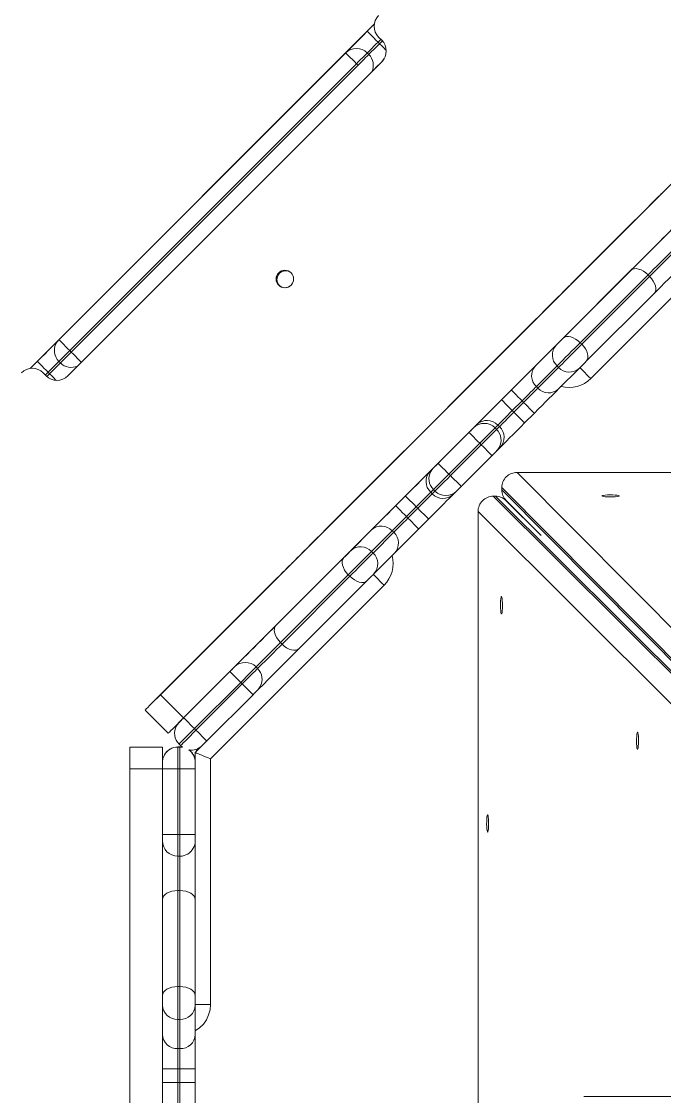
# Model space of a CAD drawing. Header units: millimetres. Extents: x -12977 to 11786, y -11805 to 10558.
# Drawn here: x -1226.6 to -931.7, y 1389.2 to 1882 of the extents above; entities that cross this region are included whole.
import ezdxf

# ---------------------------------------------------------------- set-up
doc = ezdxf.new("R2010")
doc.units = ezdxf.units.MM
doc.layers.add('DIKOM_ОБЪЕКТ', color=7, linetype='Continuous')

msp = doc.modelspace()

# ---------------------------------------------------------------- linework, layer by layer
at = {"layer": 'DIKOM_ОБЪЕКТ', "color": 7, "linetype": 'Continuous', "lineweight": 15}
for p, q in [((-1064.792, 1880.728), (-1222.587, 1722.932)), ((-1068.013, 1877.477), (-1064.796, 1880.693)), ((-1061.783, 1873.806), (-1063.064, 1872.526)), ((-1061.392, 1873.415), (-1062.806, 1874.829)), ((-1062.357, 1871.819), (-1061.086, 1873.089)), ((-1063.064, 1872.526), (-1062.357, 1871.819)), ((-1209.435, 1736.053), (-1077.914, 1867.575)), ((-1205.376, 1719.531), (-1061.392, 1863.515)), ((-1077.914, 1867.575), (-1077.914, 1867.576)), ((-1068.014, 1867.575), (-1067.307, 1866.868)), ((-1068.014, 1867.575), (-1068.014, 1867.575)), ((-1067.307, 1866.868), (-1068.014, 1867.575)), ((-1067.307, 1866.868), (-1067.307, 1866.868)), ((-1064.21, 1860.698), (-1061.391, 1863.517)), ((-1061.392, 1863.515), (-1061.391, 1863.517)), ((-1072.964, 1862.625), (-1204.486, 1731.103)), ((-1203.779, 1730.396), (-1072.257, 1861.918)), ((-1072.257, 1861.918), (-1072.964, 1862.625)), ((-915.346, 1820.866), (-1162.833, 1573.379)), ((-968.724, 1767.495), (-915.336, 1820.882)), ((-1152.226, 1562.772), (-904.739, 1810.259)), ((-885.928, 1797.959), (-965.549, 1718.339)), ((-1108.565, 1766.81), (-1108.263, 1767.084)), ((-978.177, 1736.818), (-947.083, 1767.913)), ((-939.257, 1765.84), (-970.351, 1734.745)), ((-969.644, 1734.037), (-938.55, 1765.133)), ((-938.55, 1765.133), (-939.257, 1765.84)), ((-936.477, 1757.307), (-967.571, 1726.211)), ((-1209.435, 1736.054), (-1209.435, 1736.053)), ((-970.351, 1734.745), (-969.644, 1734.037)), ((-1210.618, 1734.478), (-1210.619, 1734.478)), ((-1204.486, 1731.103), (-1203.779, 1730.396)), ((-990.866, 1724.131), (-981.369, 1733.627)), ((-1222.553, 1722.937), (-1219.334, 1726.155)), ((-1208.728, 1725.447), (-1209.435, 1726.154)), ((-1216.689, 1720.947), (-1216.69, 1720.945)), ((-1216.69, 1720.945), (-1215.276, 1719.531)), ((-1216.689, 1720.947), (-1215.275, 1719.532)), ((-1214.385, 1721.205), (-1215.666, 1719.924)), ((-1214.949, 1719.227), (-1213.678, 1720.498)), ((-1213.678, 1720.498), (-1214.385, 1721.205)), ((-1205.375, 1719.532), (-1202.557, 1722.351)), ((-980.988, 1724.107), (-990.486, 1714.612)), ((-989.779, 1713.905), (-980.281, 1723.4)), ((-980.281, 1723.4), (-980.988, 1724.107)), ((-970.762, 1723.02), (-980.259, 1713.524)), ((-1215.276, 1719.531), (-1215.275, 1719.532)), ((-1205.375, 1719.532), (-1205.376, 1719.531)), ((-1006.457, 1708.54), (-1001.962, 1713.035)), ((-990.486, 1714.612), (-989.779, 1713.905)), ((-997.013, 1708.085), (-1001.508, 1703.59)), ((-1000.801, 1702.883), (-996.306, 1707.378)), ((-996.306, 1707.378), (-997.013, 1708.085)), ((-1001.508, 1703.59), (-1000.801, 1702.883)), ((-991.355, 1702.429), (-995.851, 1697.934)), ((-1021.605, 1693.391), (-1017.739, 1697.258)), ((-1019.294, 1695.701), (-1019.294, 1695.701)), ((-1008.144, 1696.953), (-1009.395, 1695.702)), ((-1009.395, 1695.701), (-1008.688, 1694.994)), ((-1009.394, 1695.701), (-1009.395, 1695.701)), ((-1008.688, 1694.994), (-1009.394, 1695.701)), ((-1008.688, 1694.995), (-1007.437, 1696.246)), ((-1007.437, 1696.246), (-1008.144, 1696.953)), ((-1035.558, 1679.437), (-1021.416, 1693.579)), ((-1008.688, 1694.994), (-1008.688, 1694.994)), ((-1016.466, 1688.629), (-1030.609, 1674.487)), ((-1029.901, 1673.779), (-1015.759, 1687.922)), ((-1015.759, 1687.922), (-1016.466, 1688.629)), ((-1007.132, 1686.651), (-1008.603, 1685.181)), ((-1007.504, 1686.67), (-1007.504, 1686.67)), ((-1010.809, 1682.973), (-1024.951, 1668.83)), ((-1039.23, 1675.767), (-1035.365, 1679.631)), ((-1038.862, 1675.741), (-1038.862, 1675.741)), ((-1037.679, 1677.316), (-1037.679, 1677.316)), ((-1030.609, 1674.487), (-1029.901, 1673.779)), ((-999.283, 1675.269), (-910.118, 1585.413)), ((-999.283, 1675.269), (-413.372, 1675.269)), ((-1037.68, 1667.417), (-1038.926, 1666.172)), ((-1038.926, 1666.172), (-1038.219, 1665.465)), ((-1038.219, 1665.465), (-1036.973, 1666.71)), ((-1036.972, 1666.709), (-1037.679, 1667.417)), ((-1027.159, 1666.624), (-1028.624, 1665.16)), ((-916.375, 1577.664), (-1006.327, 1668.314)), ((-1006.327, 1667.32), (-1006.327, 1668.314)), ((-1006.327, 1667.32), (-916.375, 1576.671)), ((-1055.005, 1659.992), (-1050.511, 1664.487)), ((-1010.276, 1664.365), (-919.761, 1574.278)), ((-1009.282, 1664.365), (-1010.276, 1664.365)), ((-918.768, 1574.278), (-1009.282, 1664.365)), ((-988.304, 1646.318), (-1004.408, 1662.346)), ((-1004.315, 1662.453), (-988.304, 1646.318)), ((-1045.561, 1659.536), (-1050.056, 1655.041)), ((-1049.349, 1654.334), (-1044.854, 1658.829)), ((-1044.854, 1658.829), (-1045.561, 1659.536)), ((-927.508, 1568.022), (-1017.231, 1657.321)), ((-1017.231, 1071.409), (-1017.231, 1657.321)), ((-1050.056, 1655.041), (-1049.349, 1654.334)), ((-1039.904, 1653.88), (-1044.399, 1649.385)), ((-1075.604, 1639.391), (-1066.103, 1648.894)), ((-1056.584, 1648.513), (-1066.086, 1639.01)), ((-1065.378, 1638.303), (-1055.877, 1647.806)), ((-1055.877, 1647.806), (-1056.584, 1648.513)), ((-1109.886, 1605.111), (-1078.796, 1636.2)), ((-1066.086, 1639.01), (-1065.378, 1638.303)), ((-1055.496, 1638.287), (-1064.998, 1628.785)), ((-1162.824, 1573.395), (-1109.437, 1626.782)), ((-1076.723, 1628.372), (-1107.814, 1597.283)), ((-1107.106, 1596.576), (-1076.016, 1627.665)), ((-1076.016, 1627.665), (-1076.723, 1628.372)), ((-1060.301, 1623.587), (-1139.921, 1543.966)), ((-1068.189, 1625.593), (-1099.279, 1594.504)), ((-1107.814, 1597.283), (-1107.106, 1596.576)), ((-1152.231, 1562.764), (-1131.017, 1583.978)), ((-1128.896, 1586.099), (-1128.895, 1586.101)), ((-1118.995, 1586.102), (-1118.996, 1586.099)), ((-1118.996, 1586.099), (-1118.289, 1585.392)), ((-1118.288, 1585.394), (-1118.995, 1586.102)), ((-1118.289, 1585.392), (-1118.288, 1585.394)), ((-1126.068, 1579.027), (-1147.281, 1557.814)), ((-1146.574, 1557.107), (-1125.361, 1578.32)), ((-1125.361, 1578.32), (-1126.068, 1579.027)), ((-1117.106, 1577.068), (-1117.105, 1577.071)), ((-1162.833, 1573.379), (-1152.226, 1562.772)), ((-1120.411, 1573.371), (-1141.624, 1552.158)), ((-1169.896, 1566.323), (-1169.904, 1566.309)), ((-1159.297, 1555.702), (-1169.904, 1566.309)), ((-1155.493, 1559.143), (-1155.535, 1559.068)), ((-1154.348, 1560.651), (-1154.352, 1560.643)), ((-1147.281, 1557.814), (-1146.574, 1557.107)), ((-1176.923, 1549.363), (-1176.915, 1549.377)), ((-1176.923, 1549.363), (-1161.923, 1549.363)), ((-1161.915, 1549.377), (-1176.915, 1549.377)), ((-1161.923, 1549.363), (-1161.915, 1549.377)), ((-1154.886, 1549.43), (-1154.927, 1549.355)), ((-1154.927, 1549.355), (-1153.927, 1549.355)), ((-1154.886, 1549.43), (-1153.886, 1549.43)), ((-1153.645, 1550.037), (-1154.352, 1550.744)), ((-1153.927, 1549.355), (-1153.886, 1549.43)), ((-1152.702, 1549.247), (-1153.927, 1549.355)), ((-1153.886, 1549.43), (-1152.85, 1549.353)), ((-1152.702, 1549.247), (-1153.645, 1550.037)), ((-1146.921, 1546.866), (-1143.906, 1549.881)), ((-1143.907, 1549.88), (-1146.921, 1546.866)), ((-1144.855, 1548.932), (-1144.978, 1549.055)), ((-1161.019, 1545.805), (-1161.06, 1545.729)), ((-1146.921, 1431.366), (-1146.921, 1546.866)), ((-1146.921, 1546.866), (-1146.921, 1546.866)), ((-1139.921, 1543.966), (-1139.921, 1431.365)), ((-1176.923, 1539.362), (-1176.923, 1189.362)), ((-1161.927, 1539.362), (-1176.923, 1539.362)), ((-1161.927, 1509.355), (-1161.927, 1539.355)), ((-1154.927, 1539.354), (-1154.928, 1509.354)), ((-1153.928, 1539.354), (-1154.927, 1539.354)), ((-1153.928, 1509.354), (-1153.928, 1539.354)), ((-1146.921, 1542.366), (-1146.927, 1542.355)), ((-1146.927, 1539.355), (-1146.927, 1509.355)), ((-1154.928, 1509.354), (-1153.928, 1509.354)), ((-1146.927, 1506.355), (-1146.926, 1506.357)), ((-1153.927, 1499.355), (-1154.927, 1499.355)), ((-1147.794, 1502.98), (-1147.793, 1502.983)), ((-1154.925, 1483.546), (-1154.927, 1439.571)), ((-1153.925, 1483.546), (-1154.925, 1483.546)), ((-1153.927, 1439.571), (-1153.925, 1483.546)), ((-1161.927, 1435.503), (-1161.925, 1479.477)), ((-1146.925, 1479.477), (-1146.927, 1435.503)), ((-1154.927, 1439.571), (-1153.927, 1439.571)), ((-1146.921, 1434.366), (-1146.921, 1434.366)), ((-1161.925, 1417.559), (-1161.927, 1430.99)), ((-1146.927, 1430.99), (-1146.925, 1417.559)), ((-1153.927, 1424.528), (-1154.927, 1424.528)), ((-1154.927, 1424.528), (-1154.925, 1411.097)), ((-1153.925, 1411.097), (-1153.927, 1424.528)), ((-1146.922, 1308.364), (-1146.922, 1420.364)), ((-1154.925, 1411.097), (-1153.925, 1411.097)), ((-1161.924, 1395.511), (-1161.924, 1401.867)), ((-1153.925, 1401.867), (-1154.925, 1401.867)), ((-1154.925, 1401.867), (-1154.925, 1395.51)), ((-1153.925, 1395.51), (-1153.925, 1401.867)), ((-1146.924, 1401.867), (-1146.924, 1395.51)), ((-1154.925, 1395.51), (-1153.925, 1395.51)), ((-680.303, 1389.168), (-963.704, 1389.169))]:
    msp.add_line(p, q, dxfattribs=at)
at = {"layer": 'DIKOM_ОБЪЕКТ', "color": 7, "linetype": 'Continuous', "lineweight": 15, "flags": 128}
for points in [[(-1077.914, 1867.576), (-1077.763, 1867.726), (-1077.316, 1868.173), (-1076.587, 1868.903), (-1075.597, 1869.892), (-1074.376, 1871.113), (-1072.963, 1872.526), (-1071.399, 1874.091), (-1069.732, 1875.757), (-1068.013, 1877.477)], [(-1063.064, 1872.526), (-1064.029, 1873.492), (-1064.958, 1874.42), (-1065.814, 1875.276), (-1066.564, 1876.026), (-1067.179, 1876.642), (-1067.636, 1877.099), (-1067.918, 1877.381), (-1068.013, 1877.477)], [(-1063.064, 1872.526), (-1064.029, 1871.56), (-1064.958, 1870.632), (-1065.814, 1869.776), (-1066.564, 1869.026), (-1067.18, 1868.41), (-1067.637, 1867.952), (-1067.919, 1867.671), (-1068.014, 1867.575)], [(-1067.307, 1866.868), (-1067.212, 1866.964), (-1066.93, 1867.245), (-1066.472, 1867.703), (-1065.857, 1868.319), (-1065.107, 1869.069), (-1064.251, 1869.925), (-1063.322, 1870.853), (-1062.357, 1871.819)], [(-1059.35, 1868.813), (-1059.607, 1869.069), (-1060.463, 1869.925), (-1061.391, 1870.853), (-1062.357, 1871.819)], [(-1072.964, 1862.625), (-1073.93, 1863.59), (-1074.858, 1864.519), (-1075.714, 1865.375), (-1076.464, 1866.125), (-1077.08, 1866.741), (-1077.537, 1867.198), (-1077.818, 1867.48), (-1077.914, 1867.575)], [(-1068.014, 1867.575), (-1068.109, 1867.48), (-1068.391, 1867.198), (-1068.849, 1866.741), (-1069.464, 1866.125), (-1070.214, 1865.375), (-1071.07, 1864.519), (-1071.998, 1863.59), (-1072.964, 1862.625)], [(-1072.257, 1861.918), (-1071.292, 1862.883), (-1070.363, 1863.812), (-1069.507, 1864.668), (-1068.757, 1865.418), (-1068.141, 1866.034), (-1067.684, 1866.491), (-1067.402, 1866.773), (-1067.307, 1866.868)], [(-1061.391, 1863.517), (-1060.52, 1864.577), (-1060.208, 1865.092)], [(-1146.5, 1798.991), (-1146.374, 1799.117), (-1146.009, 1799.482), (-1145.435, 1800.056), (-1144.705, 1800.786), (-1143.883, 1801.608), (-1143.043, 1802.449), (-1142.258, 1803.233), (-1141.598, 1803.893), (-1141.124, 1804.368), (-1140.875, 1804.616), (-1140.875, 1804.616), (-1141.123, 1804.368), (-1141.598, 1803.893), (-1142.257, 1803.234), (-1143.042, 1802.449), (-1143.883, 1801.609), (-1144.705, 1800.787), (-1145.435, 1800.056), (-1146.009, 1799.483), (-1146.374, 1799.117), (-1146.5, 1798.991)], [(-1146.468, 1799.05), (-1146.342, 1799.175), (-1145.976, 1799.541), (-1145.403, 1800.114), (-1144.673, 1800.845), (-1143.851, 1801.667), (-1143.01, 1802.507), (-1142.225, 1803.292), (-1141.566, 1803.951), (-1141.091, 1804.426), (-1140.843, 1804.675), (-1140.843, 1804.675), (-1141.091, 1804.427), (-1141.566, 1803.952), (-1142.225, 1803.293), (-1143.01, 1802.508), (-1143.851, 1801.667), (-1144.672, 1800.845), (-1145.403, 1800.115), (-1145.976, 1799.541), (-1146.342, 1799.176), (-1146.468, 1799.05)], [(-938.676, 1797.54), (-938.55, 1797.665), (-938.185, 1798.031), (-937.611, 1798.604), (-936.881, 1799.334), (-936.059, 1800.156), (-935.218, 1800.997), (-934.433, 1801.782), (-933.774, 1802.441), (-933.299, 1802.916), (-933.051, 1803.165), (-933.05, 1803.165), (-933.299, 1802.917), (-933.774, 1802.442), (-934.433, 1801.783), (-935.218, 1800.998), (-936.058, 1800.157), (-936.88, 1799.335), (-937.61, 1798.605), (-938.184, 1798.031), (-938.55, 1797.665), (-938.676, 1797.54)], [(-947.083, 1767.913), (-945.585, 1769.412), (-943.97, 1771.027), (-942.272, 1772.725), (-940.528, 1774.469), (-938.775, 1776.222), (-937.05, 1777.947), (-935.39, 1779.607), (-933.831, 1781.167), (-932.404, 1782.593), (-931.141, 1783.855), (-930.07, 1784.927), (-929.212, 1785.785), (-928.585, 1786.411), (-928.204, 1786.792), (-928.076, 1786.92)], [(-928.076, 1777.02), (-928.216, 1776.881), (-928.63, 1776.467), (-929.301, 1775.796), (-930.204, 1774.893), (-931.302, 1773.795), (-932.552, 1772.545), (-933.905, 1771.192), (-935.307, 1769.79), (-936.703, 1768.394), (-938.037, 1767.06), (-939.257, 1765.84)], [(-938.55, 1765.133), (-937.33, 1766.353), (-935.996, 1767.687), (-934.6, 1769.083), (-933.198, 1770.485), (-931.845, 1771.838), (-930.595, 1773.088), (-929.497, 1774.186), (-928.594, 1775.088), (-927.923, 1775.76), (-927.509, 1776.174), (-927.371, 1776.312)], [(-917.627, 1776.156), (-917.979, 1775.804), (-918.605, 1775.178), (-919.463, 1774.32), (-920.535, 1773.248), (-921.797, 1771.986), (-923.224, 1770.56), (-924.784, 1769), (-926.444, 1767.34), (-928.169, 1765.615), (-929.922, 1763.862), (-931.666, 1762.118), (-933.363, 1760.42), (-934.978, 1758.805), (-936.477, 1757.307)], [(-1109.717, 1764.785), (-1109.315, 1765.807), (-1109.308, 1765.82)], [(-1109.717, 1764.785), (-1109.315, 1765.807), (-1109.308, 1765.819)], [(-968.724, 1767.495), (-970.017, 1766.202), (-971.266, 1764.953), (-972.429, 1763.79), (-973.468, 1762.751), (-974.347, 1761.872), (-975.036, 1761.183), (-975.513, 1760.706), (-975.76, 1760.458)], [(-939.257, 1765.84), (-940.278, 1766.751), (-941.37, 1767.516), (-942.491, 1768.105), (-943.6, 1768.498), (-944.651, 1768.678), (-945.606, 1768.638), (-946.427, 1768.38), (-947.083, 1767.913)], [(-936.477, 1757.307), (-936.011, 1757.963), (-935.752, 1758.784), (-935.713, 1759.739), (-935.892, 1760.791), (-936.285, 1761.898), (-936.874, 1763.02), (-937.64, 1764.112), (-938.55, 1765.133)], [(-1102.402, 1633.817), (-1101.88, 1634.338), (-1101.112, 1635.106), (-1100.102, 1636.116), (-1098.853, 1637.365), (-1097.37, 1638.847), (-1095.658, 1640.559), (-1093.725, 1642.491), (-1091.578, 1644.638), (-1089.226, 1646.99), (-1086.677, 1649.539), (-1083.942, 1652.274), (-1081.032, 1655.184), (-1077.957, 1658.259), (-1074.729, 1661.486), (-1071.363, 1664.852), (-1067.87, 1668.345), (-1064.264, 1671.951), (-1060.56, 1675.655), (-1056.771, 1679.444), (-1052.913, 1683.301), (-1049.001, 1687.213), (-1045.051, 1691.164), (-1041.077, 1695.138), (-1037.095, 1699.12), (-1033.121, 1703.094), (-1029.17, 1707.045), (-1025.258, 1710.957), (-1021.4, 1714.815), (-1017.611, 1718.603), (-1013.907, 1722.308), (-1010.301, 1725.915), (-1006.807, 1729.408), (-1003.44, 1732.775), (-1000.212, 1736.003), (-997.137, 1739.078), (-994.226, 1741.99), (-991.491, 1744.725), (-988.941, 1747.275), (-986.588, 1749.628), (-984.441, 1751.776), (-982.507, 1753.709), (-980.795, 1755.422), (-979.312, 1756.906), (-978.062, 1758.156), (-977.051, 1759.167), (-976.282, 1759.936), (-975.76, 1760.458)], [(-1219.334, 1726.155), (-1217.615, 1727.875), (-1215.948, 1729.541), (-1214.384, 1731.105), (-1212.971, 1732.519), (-1211.751, 1733.738), (-1210.761, 1734.728), (-1210.032, 1735.457), (-1209.586, 1735.904), (-1209.435, 1736.054)], [(-1210.619, 1734.478), (-1210.306, 1734.993), (-1209.435, 1736.053)], [(-1210.618, 1734.478), (-1210.306, 1734.993), (-1209.435, 1736.054)], [(-1204.486, 1731.103), (-1205.452, 1732.069), (-1206.38, 1732.997), (-1207.236, 1733.853), (-1207.986, 1734.603), (-1208.601, 1735.219), (-1209.059, 1735.676), (-1209.34, 1735.958), (-1209.435, 1736.053)], [(-981.369, 1733.627), (-981.138, 1733.858), (-980.82, 1734.175), (-980.432, 1734.563), (-979.992, 1735.003), (-979.523, 1735.471), (-979.049, 1735.946), (-978.593, 1736.403), (-978.177, 1736.818)], [(-970.351, 1734.745), (-971.574, 1733.522), (-972.911, 1732.185), (-974.309, 1730.786), (-975.714, 1729.381), (-977.069, 1728.027), (-978.32, 1726.775), (-979.418, 1725.677), (-980.32, 1724.776), (-980.988, 1724.107)], [(-970.351, 1734.745), (-971.372, 1735.655), (-972.464, 1736.42), (-973.586, 1737.01), (-974.693, 1737.402), (-975.745, 1737.582), (-976.7, 1737.542), (-977.521, 1737.284), (-978.177, 1736.818)], [(-1204.486, 1731.103), (-1205.452, 1730.137), (-1206.38, 1729.209), (-1207.236, 1728.353), (-1207.986, 1727.603), (-1208.602, 1726.988), (-1209.059, 1726.531), (-1209.34, 1726.249), (-1209.435, 1726.154)], [(-1208.728, 1725.447), (-1208.633, 1725.542), (-1208.352, 1725.823), (-1207.894, 1726.281), (-1207.279, 1726.896), (-1206.529, 1727.646), (-1205.673, 1728.502), (-1204.745, 1729.43), (-1203.779, 1730.396)], [(-1199.145, 1725.763), (-1199.206, 1725.823), (-1199.663, 1726.281), (-1200.279, 1726.896), (-1201.029, 1727.646), (-1201.885, 1728.502), (-1202.813, 1729.43), (-1203.779, 1730.396)], [(-980.281, 1723.4), (-979.612, 1724.069), (-978.711, 1724.97), (-977.613, 1726.068), (-976.362, 1727.319), (-975.007, 1728.674), (-973.603, 1730.079), (-972.204, 1731.478), (-970.866, 1732.815), (-969.644, 1734.037)], [(-967.571, 1726.211), (-967.105, 1726.868), (-966.847, 1727.689), (-966.807, 1728.643), (-966.986, 1729.695), (-967.379, 1730.803), (-967.969, 1731.924), (-968.733, 1733.016), (-969.644, 1734.037)], [(-1214.385, 1721.205), (-1215.35, 1722.171), (-1216.279, 1723.099), (-1217.134, 1723.955), (-1217.884, 1724.705), (-1218.5, 1725.321), (-1218.957, 1725.779), (-1219.239, 1726.06), (-1219.334, 1726.155)], [(-1209.435, 1726.154), (-1209.53, 1726.059), (-1209.812, 1725.778), (-1210.269, 1725.32), (-1210.885, 1724.705), (-1211.635, 1723.955), (-1212.49, 1723.099), (-1213.419, 1722.171), (-1214.385, 1721.205)], [(-1213.678, 1720.498), (-1212.712, 1721.463), (-1211.784, 1722.392), (-1210.928, 1723.248), (-1210.178, 1723.998), (-1209.562, 1724.613), (-1209.105, 1725.07), (-1208.823, 1725.352), (-1208.728, 1725.447)], [(-967.571, 1726.211), (-967.986, 1725.796), (-968.443, 1725.34), (-968.917, 1724.865), (-969.386, 1724.396), (-969.825, 1723.957), (-970.214, 1723.568), (-970.531, 1723.251), (-970.762, 1723.02)], [(-1210.67, 1717.49), (-1210.928, 1717.748), (-1211.783, 1718.604), (-1212.712, 1719.532), (-1213.678, 1720.498)], [(-1001.962, 1713.035), (-1000.201, 1714.796), (-998.479, 1716.519), (-996.831, 1718.167), (-995.294, 1719.704), (-993.9, 1721.096), (-992.682, 1722.316), (-991.663, 1723.334), (-990.866, 1724.131)], [(-965.549, 1718.339), (-966.514, 1719.304), (-967.443, 1720.233), (-968.298, 1721.089), (-969.048, 1721.839), (-969.664, 1722.455), (-970.121, 1722.912), (-970.403, 1723.194), (-970.498, 1723.289)], [(-997.013, 1708.085), (-997.978, 1709.05), (-998.907, 1709.979), (-999.763, 1710.835), (-1000.513, 1711.585), (-1001.128, 1712.201), (-1001.585, 1712.658), (-1001.867, 1712.94), (-1001.962, 1713.035)], [(-990.486, 1714.612), (-990.954, 1714.143), (-991.554, 1713.544), (-992.271, 1712.827), (-993.09, 1712.007), (-993.994, 1711.103), (-994.964, 1710.134), (-995.977, 1709.121), (-997.013, 1708.085)], [(-996.306, 1707.378), (-995.27, 1708.413), (-994.256, 1709.427), (-993.287, 1710.396), (-992.383, 1711.3), (-991.564, 1712.12), (-990.846, 1712.837), (-990.247, 1713.436), (-989.779, 1713.905)], [(-980.259, 1713.524), (-981.056, 1712.728), (-982.075, 1711.709), (-983.294, 1710.49), (-984.687, 1709.097), (-986.224, 1707.56), (-987.872, 1705.912), (-989.595, 1704.19), (-991.355, 1702.429)], [(-1017.739, 1697.258), (-1016.978, 1698.019), (-1015.975, 1699.023), (-1014.751, 1700.247), (-1013.334, 1701.663), (-1011.759, 1703.238), (-1010.062, 1704.936), (-1008.281, 1706.717), (-1006.457, 1708.54)], [(-1001.508, 1703.59), (-1002.474, 1704.556), (-1003.402, 1705.484), (-1004.258, 1706.34), (-1005.008, 1707.09), (-1005.623, 1707.706), (-1006.081, 1708.163), (-1006.362, 1708.445), (-1006.457, 1708.54)], [(-991.355, 1702.429), (-991.451, 1702.524), (-991.733, 1702.805), (-992.19, 1703.262), (-992.806, 1703.878), (-993.556, 1704.628), (-994.412, 1705.484), (-995.34, 1706.412), (-996.306, 1707.378)], [(-1001.508, 1703.59), (-1002.581, 1702.517), (-1003.628, 1701.47), (-1004.627, 1700.471), (-1005.554, 1699.544), (-1006.386, 1698.711), (-1007.107, 1697.991), (-1007.697, 1697.401), (-1008.144, 1696.953)], [(-1007.437, 1696.246), (-1006.99, 1696.693), (-1006.399, 1697.284), (-1005.679, 1698.004), (-1004.846, 1698.837), (-1003.92, 1699.764), (-1002.921, 1700.762), (-1001.873, 1701.81), (-1000.801, 1702.883)], [(-995.851, 1697.934), (-995.946, 1698.029), (-996.227, 1698.31), (-996.685, 1698.768), (-997.301, 1699.383), (-998.051, 1700.133), (-998.906, 1700.989), (-999.835, 1701.917), (-1000.801, 1702.883)], [(-1021.416, 1693.579), (-1021.002, 1693.993), (-1020.604, 1694.391), (-1020.237, 1694.758), (-1019.916, 1695.079), (-1019.652, 1695.343), (-1019.456, 1695.539), (-1019.335, 1695.66), (-1019.294, 1695.701)], [(-1009.395, 1695.701), (-1009.531, 1695.565), (-1009.933, 1695.162), (-1010.587, 1694.508), (-1011.466, 1693.629), (-1012.538, 1692.557), (-1013.76, 1691.335), (-1015.087, 1690.008), (-1016.466, 1688.629)], [(-995.851, 1697.934), (-997.674, 1696.11), (-999.455, 1694.329), (-1001.153, 1692.631), (-1002.728, 1691.056), (-1004.144, 1689.64), (-1005.368, 1688.416), (-1006.372, 1687.412), (-1007.132, 1686.651)], [(-1022.306, 1692.69), (-1022.34, 1692.656), (-1022.289, 1692.707), (-1022.152, 1692.845)], [(-1019.752, 1695.243), (-1020.625, 1694.37), (-1021.331, 1693.665), (-1021.857, 1693.139), (-1022.195, 1692.801), (-1022.306, 1692.69)], [(-1022.152, 1692.845), (-1022.042, 1692.954), (-1021.605, 1693.391)], [(-1016.466, 1688.629), (-1017.432, 1689.594), (-1018.361, 1690.523), (-1019.216, 1691.379), (-1019.966, 1692.129), (-1020.582, 1692.745), (-1021.039, 1693.202), (-1021.321, 1693.484), (-1021.416, 1693.579)], [(-1015.759, 1687.922), (-1014.38, 1689.301), (-1013.053, 1690.628), (-1011.831, 1691.85), (-1010.759, 1692.922), (-1009.88, 1693.801), (-1009.226, 1694.455), (-1008.824, 1694.858), (-1008.688, 1694.994)], [(-1010.809, 1682.973), (-1010.904, 1683.068), (-1011.186, 1683.349), (-1011.643, 1683.806), (-1012.259, 1684.422), (-1013.01, 1685.172), (-1013.865, 1686.027), (-1014.794, 1686.956), (-1015.759, 1687.922)], [(-1008.688, 1685.094), (-1007.817, 1686.155), (-1007.504, 1686.67)], [(-1008.688, 1685.094), (-1008.729, 1685.054), (-1008.849, 1684.933), (-1009.045, 1684.737), (-1009.309, 1684.473), (-1009.631, 1684.151), (-1009.997, 1683.784), (-1010.395, 1683.386), (-1010.809, 1682.973)], [(-1050.511, 1664.487), (-1048.687, 1666.31), (-1046.906, 1668.091), (-1045.208, 1669.789), (-1043.634, 1671.364), (-1042.218, 1672.779), (-1040.994, 1674.003), (-1039.99, 1675.007), (-1039.23, 1675.767)], [(-1038.864, 1675.738), (-1038.55, 1676.255), (-1037.679, 1677.316)], [(-1038.862, 1675.741), (-1038.55, 1676.256), (-1037.679, 1677.316)], [(-1037.679, 1677.316), (-1037.638, 1677.357), (-1037.518, 1677.477), (-1037.322, 1677.673), (-1037.058, 1677.937), (-1036.736, 1678.258), (-1036.37, 1678.625), (-1035.972, 1679.023), (-1035.558, 1679.437)], [(-1034.881, 1680.115), (-1035.115, 1679.881), (-1035.641, 1679.354), (-1036.347, 1678.648), (-1037.221, 1677.774)], [(-1030.609, 1674.487), (-1031.574, 1675.452), (-1032.503, 1676.381), (-1033.359, 1677.237), (-1034.108, 1677.987), (-1034.724, 1678.602), (-1035.181, 1679.06), (-1035.463, 1679.342), (-1035.558, 1679.437)], [(-1034.649, 1680.346), (-1034.632, 1680.364), (-1034.777, 1680.219), (-1034.881, 1680.115)], [(-1030.609, 1674.487), (-1031.988, 1673.107), (-1033.315, 1671.781), (-1034.537, 1670.558), (-1035.608, 1669.487), (-1036.488, 1668.608), (-1037.141, 1667.954), (-1037.543, 1667.552), (-1037.679, 1667.417)], [(-1036.972, 1666.709), (-1036.836, 1666.845), (-1036.434, 1667.247), (-1035.781, 1667.901), (-1034.901, 1668.78), (-1033.83, 1669.851), (-1032.607, 1671.073), (-1031.281, 1672.4), (-1029.901, 1673.779)], [(-1024.951, 1668.83), (-1025.047, 1668.925), (-1025.328, 1669.207), (-1025.786, 1669.664), (-1026.401, 1670.28), (-1027.151, 1671.03), (-1028.007, 1671.885), (-1028.936, 1672.814), (-1029.901, 1673.779)], [(-1038.926, 1666.172), (-1039.373, 1665.725), (-1039.963, 1665.134), (-1040.683, 1664.414), (-1041.516, 1663.582), (-1042.442, 1662.655), (-1043.441, 1661.657), (-1044.489, 1660.609), (-1045.561, 1659.536)], [(-1024.951, 1668.83), (-1025.365, 1668.417), (-1025.763, 1668.019), (-1026.13, 1667.652), (-1026.451, 1667.331), (-1026.715, 1667.067), (-1026.911, 1666.871), (-1027.032, 1666.75), (-1027.073, 1666.71)], [(-1045.561, 1659.536), (-1046.527, 1660.502), (-1047.456, 1661.431), (-1048.311, 1662.286), (-1049.061, 1663.037), (-1049.676, 1663.652), (-1050.134, 1664.11), (-1050.416, 1664.392), (-1050.511, 1664.487)], [(-1044.854, 1658.829), (-1043.782, 1659.902), (-1042.734, 1660.95), (-1041.735, 1661.948), (-1040.809, 1662.874), (-1039.976, 1663.707), (-1039.256, 1664.427), (-1038.666, 1665.017), (-1038.219, 1665.465)], [(-1028.624, 1665.16), (-1029.384, 1664.4), (-1030.387, 1663.397), (-1031.611, 1662.173), (-1033.027, 1660.757), (-1034.602, 1659.182), (-1036.3, 1657.485), (-1038.081, 1655.704), (-1039.904, 1653.88)], [(-960.398, 1664.503), (-960.221, 1664.369), (-959.703, 1664.247), (-958.892, 1664.148), (-957.86, 1664.081), (-956.697, 1664.051), (-955.508, 1664.061), (-954.398, 1664.11), (-953.466, 1664.194), (-952.794, 1664.306), (-952.443, 1664.435), (-952.443, 1664.57), (-952.794, 1664.699), (-953.466, 1664.811), (-954.398, 1664.895), (-955.508, 1664.945), (-956.697, 1664.955), (-957.859, 1664.925), (-958.892, 1664.857), (-959.703, 1664.758), (-960.22, 1664.636), (-960.398, 1664.503)], [(-1066.103, 1648.894), (-1065.306, 1649.691), (-1064.287, 1650.71), (-1063.068, 1651.93), (-1061.674, 1653.323), (-1060.137, 1654.86), (-1058.49, 1656.508), (-1056.766, 1658.231), (-1055.005, 1659.992)], [(-1050.056, 1655.041), (-1051.022, 1656.007), (-1051.95, 1656.936), (-1052.806, 1657.791), (-1053.556, 1658.542), (-1054.172, 1659.157), (-1054.629, 1659.615), (-1054.911, 1659.897), (-1055.005, 1659.992)], [(-1039.904, 1653.88), (-1039.999, 1653.975), (-1040.281, 1654.257), (-1040.738, 1654.714), (-1041.354, 1655.33), (-1042.104, 1656.08), (-1042.96, 1656.935), (-1043.888, 1657.864), (-1044.854, 1658.829)], [(-1050.056, 1655.041), (-1051.092, 1654.006), (-1052.106, 1652.992), (-1053.075, 1652.023), (-1053.979, 1651.119), (-1054.799, 1650.299), (-1055.516, 1649.581), (-1056.115, 1648.982), (-1056.584, 1648.513)], [(-1055.877, 1647.806), (-1055.408, 1648.275), (-1054.809, 1648.875), (-1054.092, 1649.592), (-1053.272, 1650.411), (-1052.368, 1651.316), (-1051.398, 1652.285), (-1050.385, 1653.298), (-1049.349, 1654.334)], [(-1044.399, 1649.385), (-1044.494, 1649.48), (-1044.776, 1649.762), (-1045.233, 1650.219), (-1045.849, 1650.834), (-1046.599, 1651.585), (-1047.455, 1652.44), (-1048.384, 1653.369), (-1049.349, 1654.334)], [(-1044.399, 1649.385), (-1046.16, 1647.624), (-1047.883, 1645.901), (-1049.531, 1644.253), (-1051.068, 1642.716), (-1052.461, 1641.323), (-1053.68, 1640.104), (-1054.699, 1639.084), (-1055.496, 1638.287)], [(-1076.723, 1628.372), (-1077.633, 1629.393), (-1078.399, 1630.486), (-1078.988, 1631.607), (-1079.38, 1632.715), (-1079.56, 1633.767), (-1079.52, 1634.722), (-1079.262, 1635.543), (-1078.796, 1636.2)], [(-1078.796, 1636.2), (-1078.38, 1636.615), (-1077.924, 1637.071), (-1077.449, 1637.546), (-1076.98, 1638.015), (-1076.541, 1638.454), (-1076.153, 1638.843), (-1075.835, 1639.16), (-1075.604, 1639.391)], [(-1066.086, 1639.01), (-1066.754, 1638.341), (-1067.656, 1637.44), (-1068.754, 1636.342), (-1070.005, 1635.09), (-1071.36, 1633.735), (-1072.765, 1632.33), (-1074.163, 1630.932), (-1075.501, 1629.595), (-1076.723, 1628.372)], [(-1076.016, 1627.665), (-1074.794, 1628.888), (-1073.457, 1630.225), (-1072.058, 1631.623), (-1070.653, 1633.028), (-1069.298, 1634.383), (-1068.047, 1635.635), (-1066.948, 1636.733), (-1066.047, 1637.634), (-1065.378, 1638.303)], [(-1102.402, 1633.817), (-1102.649, 1633.569), (-1103.126, 1633.093), (-1103.815, 1632.404), (-1104.694, 1631.526), (-1105.732, 1630.487), (-1106.895, 1629.324), (-1108.144, 1628.075), (-1109.437, 1626.782)], [(-1068.189, 1625.593), (-1068.846, 1625.127), (-1069.667, 1624.869), (-1070.622, 1624.829), (-1071.673, 1625.008), (-1072.781, 1625.4), (-1073.903, 1625.99), (-1074.995, 1626.755), (-1076.016, 1627.665)], [(-1064.998, 1628.785), (-1065.229, 1628.554), (-1065.546, 1628.236), (-1065.935, 1627.848), (-1066.374, 1627.408), (-1066.843, 1626.939), (-1067.317, 1626.465), (-1067.774, 1626.008), (-1068.189, 1625.593)], [(-1060.301, 1623.587), (-1061.266, 1624.552), (-1062.195, 1625.481), (-1063.051, 1626.337), (-1063.8, 1627.087), (-1064.416, 1627.702), (-1064.873, 1628.16), (-1065.155, 1628.442), (-1065.25, 1628.537)], [(-1006.481, 1610.42), (-1006.347, 1610.597), (-1006.226, 1611.115), (-1006.127, 1611.926), (-1006.06, 1612.958), (-1006.029, 1614.12), (-1006.039, 1615.309), (-1006.089, 1616.42), (-1006.173, 1617.352), (-1006.285, 1618.024), (-1006.414, 1618.375), (-1006.548, 1618.375), (-1006.677, 1618.024), (-1006.789, 1617.352), (-1006.873, 1616.42), (-1006.922, 1615.31), (-1006.932, 1614.122), (-1006.902, 1612.959), (-1006.835, 1611.926), (-1006.736, 1611.115), (-1006.614, 1610.598), (-1006.481, 1610.42)], [(-1128.895, 1586.101), (-1128.766, 1586.23), (-1128.385, 1586.611), (-1127.758, 1587.238), (-1126.9, 1588.097), (-1125.828, 1589.169), (-1124.565, 1590.432), (-1123.139, 1591.858), (-1121.579, 1593.418), (-1119.919, 1595.078), (-1118.194, 1596.803), (-1116.44, 1598.557), (-1114.696, 1600.3), (-1112.999, 1601.998), (-1111.384, 1603.613), (-1109.886, 1605.111)], [(-1107.814, 1597.283), (-1108.724, 1598.304), (-1109.489, 1599.397), (-1110.079, 1600.518), (-1110.471, 1601.626), (-1110.65, 1602.678), (-1110.61, 1603.633), (-1110.352, 1604.454), (-1109.886, 1605.111)], [(-1107.814, 1597.283), (-1109.034, 1596.064), (-1110.368, 1594.73), (-1111.763, 1593.334), (-1113.165, 1591.932), (-1114.518, 1590.579), (-1115.768, 1589.329), (-1116.866, 1588.23), (-1117.769, 1587.327), (-1118.441, 1586.656), (-1118.855, 1586.242), (-1118.995, 1586.102)], [(-1139.494, 1596.721), (-1139.62, 1596.596), (-1139.985, 1596.23), (-1140.559, 1595.657), (-1141.289, 1594.926), (-1142.111, 1594.105), (-1142.951, 1593.264), (-1143.737, 1592.479), (-1144.396, 1591.82), (-1144.87, 1591.345), (-1145.119, 1591.096), (-1145.119, 1591.096), (-1144.871, 1591.344), (-1144.396, 1591.819), (-1143.737, 1592.478), (-1142.952, 1593.263), (-1142.111, 1594.104), (-1141.289, 1594.926), (-1140.559, 1595.656), (-1139.985, 1596.229), (-1139.62, 1596.595), (-1139.494, 1596.721)], [(-1118.288, 1585.394), (-1118.148, 1585.535), (-1117.734, 1585.949), (-1117.062, 1586.621), (-1116.16, 1587.523), (-1115.061, 1588.622), (-1113.811, 1589.872), (-1112.458, 1591.225), (-1111.056, 1592.627), (-1109.66, 1594.023), (-1108.326, 1595.357), (-1107.106, 1596.576)], [(-1099.279, 1594.504), (-1100.777, 1593.006), (-1102.392, 1591.391), (-1104.09, 1589.694), (-1105.834, 1587.95), (-1107.587, 1586.197), (-1109.312, 1584.472), (-1110.972, 1582.812), (-1112.532, 1581.252), (-1113.959, 1579.825), (-1115.221, 1578.562), (-1116.293, 1577.49), (-1117.152, 1576.632), (-1117.778, 1576.005), (-1118.16, 1575.623), (-1118.288, 1575.495)], [(-1099.279, 1594.504), (-1099.936, 1594.038), (-1100.757, 1593.78), (-1101.712, 1593.74), (-1102.764, 1593.919), (-1103.871, 1594.311), (-1104.993, 1594.901), (-1106.086, 1595.666), (-1107.106, 1596.576)], [(-1131.017, 1583.978), (-1130.604, 1584.392), (-1130.205, 1584.789), (-1129.839, 1585.156), (-1129.517, 1585.478), (-1129.253, 1585.741), (-1129.057, 1585.938), (-1128.937, 1586.058), (-1128.896, 1586.099)], [(-1126.068, 1579.027), (-1127.034, 1579.993), (-1127.962, 1580.921), (-1128.818, 1581.777), (-1129.568, 1582.527), (-1130.184, 1583.143), (-1130.641, 1583.601), (-1130.922, 1583.882), (-1131.017, 1583.978)], [(-1118.996, 1586.099), (-1119.132, 1585.963), (-1119.535, 1585.561), (-1120.188, 1584.907), (-1121.068, 1584.027), (-1122.139, 1582.956), (-1123.362, 1581.733), (-1124.689, 1580.407), (-1126.068, 1579.027)], [(-1125.361, 1578.32), (-1123.981, 1579.7), (-1122.655, 1581.026), (-1121.432, 1582.249), (-1120.361, 1583.32), (-1119.481, 1584.2), (-1118.828, 1584.853), (-1118.425, 1585.256), (-1118.289, 1585.392)], [(-1120.411, 1573.371), (-1120.506, 1573.466), (-1120.788, 1573.747), (-1121.245, 1574.205), (-1121.861, 1574.82), (-1122.611, 1575.57), (-1123.467, 1576.426), (-1124.395, 1577.354), (-1125.361, 1578.32)], [(-1118.289, 1575.493), (-1117.419, 1576.553), (-1117.106, 1577.068)], [(-1169.904, 1566.309), (-1169.768, 1566.444), (-1169.365, 1566.846), (-1168.712, 1567.5), (-1167.833, 1568.379), (-1166.761, 1569.45), (-1165.539, 1570.673), (-1164.213, 1571.999), (-1162.833, 1573.379)], [(-1162.824, 1573.395), (-1164.203, 1572.015), (-1165.53, 1570.689), (-1166.753, 1569.466), (-1167.824, 1568.394), (-1168.704, 1567.515), (-1169.357, 1566.861), (-1169.76, 1566.459), (-1169.896, 1566.323)], [(-1118.289, 1575.493), (-1118.33, 1575.452), (-1118.451, 1575.331), (-1118.647, 1575.135), (-1118.911, 1574.871), (-1119.232, 1574.55), (-1119.599, 1574.183), (-1119.997, 1573.785), (-1120.411, 1573.371)], [(-1152.226, 1562.772), (-1153.606, 1561.392), (-1154.932, 1560.066), (-1156.155, 1558.844), (-1157.226, 1557.772), (-1158.105, 1556.893), (-1158.759, 1556.24), (-1159.161, 1555.838), (-1159.297, 1555.702)], [(-1154.352, 1560.643), (-1154.311, 1560.684), (-1154.19, 1560.805), (-1153.994, 1561.001), (-1153.73, 1561.264), (-1153.409, 1561.586), (-1153.042, 1561.953), (-1152.645, 1562.351), (-1152.231, 1562.764)], [(-1147.281, 1557.814), (-1148.247, 1558.78), (-1149.175, 1559.708), (-1150.031, 1560.564), (-1150.781, 1561.314), (-1151.397, 1561.93), (-1151.854, 1562.387), (-1152.135, 1562.669), (-1152.231, 1562.764)], [(-1155.536, 1559.065), (-1155.222, 1559.583), (-1154.352, 1560.643)], [(-1155.493, 1559.143), (-1155.181, 1559.658), (-1154.31, 1560.719)], [(-1147.281, 1557.814), (-1148.661, 1556.434), (-1149.987, 1555.108), (-1151.21, 1553.886), (-1152.281, 1552.814), (-1153.16, 1551.935), (-1153.814, 1551.282), (-1154.216, 1550.88), (-1154.352, 1550.744)], [(-1153.645, 1550.037), (-1153.509, 1550.173), (-1153.107, 1550.575), (-1152.453, 1551.228), (-1151.574, 1552.107), (-1150.503, 1553.179), (-1149.28, 1554.401), (-1147.954, 1555.727), (-1146.574, 1557.107)], [(-1141.624, 1552.158), (-1141.719, 1552.253), (-1142.001, 1552.534), (-1142.458, 1552.992), (-1143.074, 1553.607), (-1143.824, 1554.357), (-1144.68, 1555.213), (-1145.608, 1556.141), (-1146.574, 1557.107)], [(-944.075, 1548.309), (-943.941, 1548.486), (-943.82, 1549.003), (-943.721, 1549.814), (-943.653, 1550.847), (-943.624, 1552.009), (-943.634, 1553.198), (-943.683, 1554.308), (-943.767, 1555.24), (-943.878, 1555.912), (-944.007, 1556.264), (-944.142, 1556.264), (-944.271, 1555.913), (-944.382, 1555.241), (-944.467, 1554.309), (-944.516, 1553.199), (-944.526, 1552.01), (-944.496, 1550.848), (-944.429, 1549.815), (-944.33, 1549.004), (-944.208, 1548.486), (-944.075, 1548.309)], [(-1176.923, 1539.362), (-1176.923, 1541.313), (-1176.923, 1543.189), (-1176.923, 1544.918), (-1176.923, 1546.433), (-1176.923, 1547.677), (-1176.923, 1548.602), (-1176.923, 1549.171), (-1176.923, 1549.363)], [(-1161.923, 1549.363), (-1161.923, 1549.171), (-1161.923, 1548.601), (-1161.923, 1547.677), (-1161.923, 1546.433), (-1161.923, 1544.918), (-1161.923, 1543.189), (-1161.923, 1542.71)], [(-1161.914, 1542.685), (-1161.914, 1543.205), (-1161.914, 1544.934), (-1161.914, 1546.449), (-1161.915, 1547.693), (-1161.915, 1548.617), (-1161.915, 1549.185), (-1161.915, 1549.377)], [(-1154.927, 1549.355), (-1154.927, 1549.163), (-1154.927, 1548.593), (-1154.927, 1547.669), (-1154.928, 1546.425), (-1154.928, 1544.91), (-1154.928, 1543.181), (-1154.928, 1541.305), (-1154.927, 1539.354)], [(-1153.928, 1539.354), (-1153.928, 1541.305), (-1153.928, 1543.181), (-1153.928, 1544.91), (-1153.928, 1546.425), (-1153.927, 1547.669), (-1153.927, 1548.593), (-1153.927, 1549.163), (-1153.927, 1549.355)], [(-1141.624, 1552.158), (-1142.038, 1551.744), (-1142.436, 1551.346), (-1142.802, 1550.979), (-1143.124, 1550.658), (-1143.388, 1550.394), (-1143.584, 1550.198), (-1143.705, 1550.078), (-1143.745, 1550.037)], [(-1161.927, 1539.355), (-1161.927, 1539.94), (-1161.927, 1540.503), (-1161.927, 1541.021), (-1161.927, 1541.476), (-1161.927, 1541.849), (-1161.927, 1542.126), (-1161.927, 1542.297), (-1161.927, 1542.355)], [(-1154.927, 1539.354), (-1156.293, 1539.354), (-1157.607, 1539.354), (-1158.817, 1539.354), (-1159.877, 1539.354), (-1160.748, 1539.354), (-1161.395, 1539.354), (-1161.793, 1539.355), (-1161.927, 1539.355)], [(-1146.927, 1539.355), (-1147.062, 1539.354), (-1147.46, 1539.354), (-1148.107, 1539.354), (-1148.978, 1539.354), (-1150.039, 1539.354), (-1151.249, 1539.354), (-1152.562, 1539.354), (-1153.928, 1539.354)], [(-1146.927, 1542.355), (-1146.927, 1542.297), (-1146.927, 1542.126), (-1146.927, 1541.849), (-1146.927, 1541.476), (-1146.927, 1541.021), (-1146.927, 1540.503), (-1146.927, 1539.94), (-1146.927, 1539.355)], [(-1012.818, 1510.361), (-1012.685, 1510.538), (-1012.564, 1511.056), (-1012.465, 1511.867), (-1012.397, 1512.899), (-1012.367, 1514.062), (-1012.377, 1515.251), (-1012.427, 1516.361), (-1012.511, 1517.293), (-1012.622, 1517.965), (-1012.751, 1518.316), (-1012.886, 1518.316), (-1013.015, 1517.965), (-1013.126, 1517.293), (-1013.21, 1516.361), (-1013.26, 1515.251), (-1013.27, 1514.062), (-1013.24, 1512.9), (-1013.172, 1511.867), (-1013.073, 1511.056), (-1012.952, 1510.539), (-1012.818, 1510.361)], [(-1154.928, 1509.354), (-1156.293, 1509.354), (-1157.606, 1509.354), (-1158.816, 1509.354), (-1159.877, 1509.354), (-1160.748, 1509.354), (-1161.395, 1509.354), (-1161.793, 1509.354), (-1161.927, 1509.355)], [(-1161.927, 1506.355), (-1161.927, 1506.412), (-1161.927, 1506.583), (-1161.927, 1506.86), (-1161.927, 1507.233), (-1161.927, 1507.688), (-1161.927, 1508.207), (-1161.927, 1508.769), (-1161.927, 1509.355)], [(-1154.928, 1509.354), (-1154.928, 1507.403), (-1154.927, 1505.527), (-1154.928, 1503.798), (-1154.928, 1502.283), (-1154.928, 1501.04), (-1154.927, 1500.116), (-1154.927, 1499.547), (-1154.927, 1499.355)], [(-1146.927, 1509.355), (-1147.062, 1509.354), (-1147.46, 1509.354), (-1148.107, 1509.354), (-1148.978, 1509.354), (-1150.039, 1509.354), (-1151.249, 1509.354), (-1152.562, 1509.354), (-1153.928, 1509.354)], [(-1153.927, 1499.355), (-1153.927, 1499.547), (-1153.927, 1500.116), (-1153.927, 1501.039), (-1153.927, 1502.283), (-1153.927, 1503.798), (-1153.927, 1505.527), (-1153.928, 1507.403), (-1153.928, 1509.354)], [(-1146.927, 1509.355), (-1146.927, 1508.769), (-1146.927, 1508.207), (-1146.927, 1507.688), (-1146.927, 1507.233), (-1146.927, 1506.86), (-1146.927, 1506.583), (-1146.927, 1506.412), (-1146.927, 1506.355)], [(-1161.925, 1479.477), (-1161.925, 1481.596), (-1161.925, 1483.881), (-1161.925, 1486.281), (-1161.925, 1488.748), (-1161.925, 1491.227), (-1161.925, 1493.666), (-1161.925, 1496.014), (-1161.925, 1498.22), (-1161.925, 1500.237), (-1161.925, 1502.022), (-1161.925, 1503.538), (-1161.926, 1504.752), (-1161.926, 1505.637), (-1161.926, 1506.176), (-1161.926, 1506.218)], [(-1146.926, 1506.357), (-1146.926, 1506.176), (-1146.926, 1505.637), (-1146.925, 1504.752), (-1146.925, 1503.538), (-1146.925, 1502.023), (-1146.925, 1500.237), (-1146.925, 1498.22), (-1146.925, 1496.014), (-1146.925, 1493.666), (-1146.925, 1491.227), (-1146.925, 1488.747), (-1146.925, 1486.281), (-1146.925, 1483.881), (-1146.925, 1481.596), (-1146.925, 1479.477)], [(-1154.926, 1499.355), (-1154.926, 1499.16), (-1154.926, 1498.575), (-1154.926, 1497.625), (-1154.925, 1496.348), (-1154.925, 1494.795), (-1154.925, 1493.027), (-1154.925, 1491.114), (-1154.925, 1489.131), (-1154.925, 1487.157), (-1154.925, 1485.271), (-1154.925, 1483.546)], [(-1153.925, 1483.546), (-1153.925, 1485.271), (-1153.925, 1487.158), (-1153.925, 1489.131), (-1153.925, 1491.114), (-1153.925, 1493.027), (-1153.925, 1494.795), (-1153.926, 1496.348), (-1153.925, 1497.625), (-1153.925, 1498.574), (-1153.926, 1499.16), (-1153.926, 1499.357)], [(-1154.925, 1483.546), (-1156.291, 1483.467), (-1157.604, 1483.236), (-1158.814, 1482.86), (-1159.875, 1482.354), (-1160.746, 1481.738), (-1161.392, 1481.034), (-1161.79, 1480.271), (-1161.925, 1479.477)], [(-1146.925, 1479.477), (-1147.06, 1480.271), (-1147.458, 1481.034), (-1148.105, 1481.738), (-1148.976, 1482.354), (-1150.036, 1482.86), (-1151.247, 1483.236), (-1152.56, 1483.468), (-1153.925, 1483.546)], [(-1154.927, 1439.571), (-1156.293, 1439.493), (-1157.606, 1439.261), (-1158.816, 1438.885), (-1159.877, 1438.38), (-1160.748, 1437.763), (-1161.394, 1437.06), (-1161.792, 1436.297), (-1161.927, 1435.503)], [(-1154.927, 1439.571), (-1154.927, 1437.842), (-1154.927, 1435.951), (-1154.927, 1433.973), (-1154.927, 1431.986), (-1154.927, 1430.07), (-1154.927, 1428.301), (-1154.927, 1426.748), (-1154.927, 1425.473), (-1154.927, 1424.528)], [(-1153.927, 1424.528), (-1153.927, 1425.473), (-1153.927, 1426.748), (-1153.927, 1428.301), (-1153.928, 1430.07), (-1153.927, 1431.986), (-1153.927, 1433.973), (-1153.927, 1435.951), (-1153.927, 1437.842), (-1153.927, 1439.571)], [(-1146.927, 1435.503), (-1147.062, 1436.297), (-1147.46, 1437.06), (-1148.107, 1437.763), (-1148.977, 1438.379), (-1150.038, 1438.886), (-1151.249, 1439.261), (-1152.562, 1439.493), (-1153.927, 1439.571)], [(-1161.927, 1430.99), (-1161.927, 1431.316), (-1161.927, 1431.765), (-1161.927, 1432.314), (-1161.927, 1432.936), (-1161.927, 1433.599), (-1161.927, 1434.27), (-1161.927, 1434.916), (-1161.927, 1435.503)], [(-1146.927, 1435.503), (-1146.927, 1434.916), (-1146.927, 1434.27), (-1146.927, 1433.599), (-1146.927, 1432.936), (-1146.927, 1432.315), (-1146.927, 1431.765), (-1146.927, 1431.316), (-1146.927, 1430.99)], [(-1146.922, 1420.364), (-1146.922, 1422.795), (-1146.922, 1425.153), (-1146.922, 1427.365), (-1146.922, 1429.364), (-1146.922, 1431.09), (-1146.921, 1432.489), (-1146.921, 1433.521), (-1146.921, 1434.153), (-1146.921, 1434.366)], [(-1139.921, 1431.365), (-1140.134, 1428.934), (-1140.766, 1426.577), (-1141.797, 1424.365), (-1143.197, 1422.366), (-1144.922, 1420.641), (-1146.921, 1419.241), (-1146.922, 1419.241)], [(-1139.921, 1431.365), (-1141.287, 1431.365), (-1142.6, 1431.365), (-1143.81, 1431.365), (-1144.871, 1431.366), (-1145.741, 1431.366), (-1146.388, 1431.366), (-1146.786, 1431.366), (-1146.921, 1431.366)], [(-1161.924, 1401.867), (-1161.924, 1404.358), (-1161.924, 1406.794), (-1161.924, 1409.124), (-1161.925, 1411.298), (-1161.925, 1413.268), (-1161.925, 1414.992), (-1161.925, 1416.433), (-1161.925, 1417.559)], [(-1146.925, 1417.559), (-1146.925, 1416.433), (-1146.925, 1414.992), (-1146.925, 1413.268), (-1146.924, 1411.298), (-1146.924, 1409.124), (-1146.924, 1406.794), (-1146.924, 1404.358), (-1146.924, 1401.867)], [(-1154.925, 1411.097), (-1154.925, 1410.435), (-1154.925, 1409.587), (-1154.925, 1408.573), (-1154.925, 1407.414), (-1154.925, 1406.135), (-1154.925, 1404.765), (-1154.925, 1403.331), (-1154.925, 1401.867)], [(-1153.925, 1401.867), (-1153.925, 1403.331), (-1153.925, 1404.765), (-1153.925, 1406.135), (-1153.925, 1407.414), (-1153.925, 1408.573), (-1153.925, 1409.587), (-1153.925, 1410.435), (-1153.925, 1411.097)], [(-1154.925, 1401.867), (-1156.29, 1401.866), (-1157.603, 1401.867), (-1158.813, 1401.867), (-1159.874, 1401.867), (-1160.745, 1401.867), (-1161.392, 1401.867), (-1161.79, 1401.867), (-1161.924, 1401.867)], [(-1146.924, 1401.867), (-1147.059, 1401.867), (-1147.457, 1401.867), (-1148.104, 1401.867), (-1148.975, 1401.867), (-1150.036, 1401.867), (-1151.246, 1401.867), (-1152.559, 1401.867), (-1153.925, 1401.867)], [(-1161.925, 1379.555), (-1161.925, 1380.631), (-1161.925, 1382.051), (-1161.925, 1383.782), (-1161.925, 1385.784), (-1161.924, 1388.012), (-1161.924, 1390.413), (-1161.924, 1392.932), (-1161.924, 1395.511)], [(-1154.925, 1395.51), (-1156.29, 1395.51), (-1157.604, 1395.51), (-1158.814, 1395.51), (-1159.874, 1395.51), (-1160.745, 1395.51), (-1161.391, 1395.51), (-1161.79, 1395.51), (-1161.924, 1395.511)], [(-1154.925, 1395.51), (-1154.925, 1393.993), (-1154.925, 1392.511), (-1154.925, 1391.099), (-1154.925, 1389.788), (-1154.925, 1388.61), (-1154.925, 1387.592), (-1154.925, 1386.757), (-1154.925, 1386.124)], [(-1153.925, 1386.124), (-1153.925, 1386.757), (-1153.925, 1387.592), (-1153.925, 1388.61), (-1153.925, 1389.788), (-1153.925, 1391.099), (-1153.925, 1392.511), (-1153.925, 1393.993), (-1153.925, 1395.51)], [(-1146.924, 1395.51), (-1147.059, 1395.51), (-1147.457, 1395.51), (-1148.104, 1395.51), (-1148.975, 1395.51), (-1150.035, 1395.51), (-1151.246, 1395.51), (-1152.559, 1395.51), (-1153.925, 1395.51)], [(-1146.924, 1395.51), (-1146.924, 1392.932), (-1146.924, 1390.413), (-1146.924, 1388.012), (-1146.925, 1385.784), (-1146.924, 1383.782), (-1146.925, 1382.051), (-1146.925, 1380.631), (-1146.925, 1379.555)], [(-963.704, 1389.169), (-965.139, 1389.169), (-966.455, 1389.168), (-967.543, 1389.168), (-968.31, 1389.168), (-968.692, 1389.168), (-968.657, 1389.168), (-968.208, 1389.168), (-967.382, 1389.168)]]:
    msp.add_lwpolyline(points, dxfattribs=at)
at = {"layer": 'DIKOM_ОБЪЕКТ', "color": 7, "linetype": 'Continuous', "lineweight": 15}
msp.add_circle((-1105.807, 1763.946), 4, dxfattribs=at)
for centre, radius, start, end in [((-1057.856, 1879.779), 7, 135, 225), ((-1066.342, 1868.465), 7, 315, 45), ((-1072.964, 1862.626), 7, 45, 135), ((-1072.964, 1862.626), 7, 45, 135), ((-1072.257, 1861.918), 7, 335.57733, 45), ((-1072.257, 1861.919), 7, 335.57733, 45), ((-1105.806, 1763.947), 4, 151.18119, 331.18119), ((-1105.453, 1763.699), 4, 58.17467, 180.00345), ((-1105.452, 1763.7), 4, 151.18119, 231.58075), ((-1105.453, 1763.699), 4, 180.00345, 225.32526), ((-1204.486, 1731.104), 7, 151.18119, 225), ((-976.404, 1729.058), 6.747, 137.37768, 227.20091), ((-1203.779, 1730.397), 7, 225, 294.41619), ((-1221.64, 1715.995), 7, 45, 135), ((-1221.639, 1715.997), 7, 45, 135), ((-985.901, 1719.562), 6.747, 137.37768, 227.20091), ((-975.331, 1727.985), 6.748, 222.80507, 312.61952), ((-1210.326, 1724.48), 7, 225, 315), ((-1210.325, 1724.482), 7, 225, 315), ((-975.448, 1728.238), 14, 255.01044, 315), ((-984.828, 1718.49), 6.748, 222.80574, 312.61885), ((-1040.414, 1716.355), 29.54, 314.38386, 315.63909), ((-1014.345, 1690.751), 7, 45, 135), ((-1014.344, 1690.751), 7, 45, 135), ((-1013.094, 1692.298), 6.795, 43.23796, 133.1203), ((-1012.092, 1691.296), 6.795, 316.87769, 46.7602), ((-1013.637, 1690.044), 7, 331.18119, 45), ((-1013.637, 1690.044), 7, 331.18119, 45), ((-1034.27, 1671.122), 6.795, 136.87817, 226.7608), ((-1032.729, 1672.366), 7, 151.2041, 225), ((-1112.49, 1752.527), 106.081, 314.84749, 315.19728), ((-856.701, 1501.6), 252.222, 134.87189, 135.10188), ((-1032.022, 1671.659), 7, 225, 315), ((-1033.269, 1670.12), 6.795, 223.24033, 313.12419), ((-1061.534, 1643.929), 6.747, 42.79766, 132.62198), ((-1060.461, 1642.856), 6.747, 317.38046, 47.19788), ((-1071.036, 1634.426), 6.747, 42.8041, 132.61554), ((-1069.963, 1633.353), 6.747, 317.38126, 47.19632), ((-1070.2, 1633.486), 14, 315, 14.98957), ((-1123.946, 1581.15), 7, 45, 135), ((-1123.945, 1581.152), 7, 45, 135), ((-1123.239, 1580.442), 7, 331.18119, 45), ((-1123.238, 1580.445), 7, 331.18119, 45), ((-1149.402, 1555.694), 7, 151.2041, 225), ((-1154.927, 1542.355), 7, 90, 151.18119), ((-1154.886, 1542.43), 7, 90, 151.18119), ((-1148.695, 1554.987), 7, 259.91768, 315), ((-1153.927, 1542.355), 7, 0.00345, 55.08233), ((-1153.886, 1542.43), 7, 5.7582, 53.5864), ((-1140.903, 1545.269), 6.016, 146.96621, 161.48601), ((-1140.905, 1544.988), 6.017, 142.13212, 156.91489), ((-1154.927, 1542.355), 7, 151.18119, 180.00345), ((-1154.927, 1506.355), 7, 180.00345, 270), ((-1153.926, 1506.357), 7, 331.18119, 0.00345), ((-1153.927, 1506.355), 7, 331.20988, 0.00345), ((-1153.927, 1506.355), 7, 270, 331.20988), ((-1155.185, 1431.27), 6.748, 182.37952, 272.19536), ((-1153.669, 1431.27), 6.748, 267.80688, 357.61911), ((-1155.184, 1417.839), 6.747, 182.37812, 272.1955), ((-1153.666, 1417.84), 6.747, 267.80268, 357.61784)]:
    msp.add_arc(centre, radius, start, end, dxfattribs=at)
for centre, major_axis, ratio, start_param, end_param in [((-999.283, 1668.314), (7.044, -0.002), 0.9873312, 1.5710654, 3.1418618), ((-999.283, 1667.32), (7.044, -0.002), 0.9873312, 3.1418618, 3.9170211), ((-1010.276, 1657.321), (0.003, 7.044), 0.9873502, 0.0004891, 1.5712855), ((-1009.282, 1657.321), (0.003, 7.044), 0.9873502, 5.5070036, 6.2836744), ((-1139.921, 1543.967), (7, -2.899), 0.0001146, 3.14158, 4.7123763)]:
    msp.add_ellipse(centre, major_axis=major_axis, ratio=ratio, start_param=start_param, end_param=end_param, dxfattribs=at)
for points, knots in [([(-1022.284, 1692.712), (-1022.3, 1692.695), (-1022.333, 1692.662), (-1022.333, 1692.663), (-1022.333, 1692.663)], [0, 0, 0, 0, 0.5118835, 1, 1, 1, 1]), ([(-1008.522, 1685.266), (-1008.515, 1685.273), (-1008.357, 1685.442), (-1007.981, 1685.884), (-1007.685, 1686.372), (-1007.504, 1686.67)], [0, 0, 0, 0, 0.0157954, 0.400248, 1, 1, 1, 1]), ([(-1037.843, 1677.146), (-1037.857, 1677.131), (-1038.043, 1676.936), (-1038.413, 1676.486), (-1038.702, 1676.007), (-1038.862, 1675.741)], [0, 0, 0, 0, 0.0353204, 0.4651592, 1, 1, 1, 1]), ([(-1034.639, 1680.357), (-1034.64, 1680.356), (-1034.644, 1680.351), (-1034.704, 1680.292), (-1034.84, 1680.156), (-1034.906, 1680.089)], [0, 0, 0, 0, 0.127523, 0.5730063, 1, 1, 1, 1]), ([(-1118.123, 1575.665), (-1118.117, 1575.671), (-1117.956, 1575.838), (-1117.584, 1576.284), (-1117.287, 1576.771), (-1117.106, 1577.068)], [0, 0, 0, 0, 0.01585889, 0.40029252, 1, 1, 1, 1]), ([(-1161.06, 1545.729), (-1161.275, 1545.278), (-1161.578, 1544.642), (-1161.792, 1543.763), (-1161.878, 1543.225), (-1161.914, 1542.835), (-1161.92, 1542.644), (-1161.922, 1542.593)], [0, 0, 0, 0, 0.4547868, 0.6422383, 0.825579, 0.952609, 1, 1, 1, 1])]:
    msp.add_open_spline(points, degree=3, knots=knots, dxfattribs=at)

doc.saveas('drawing.dxf')
